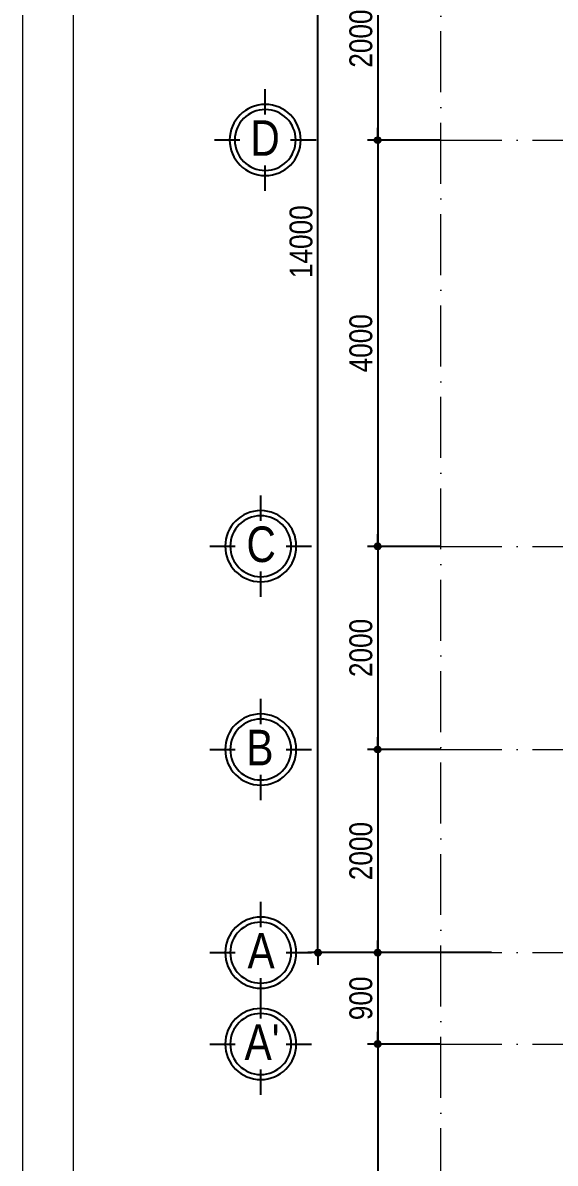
# Model space of a CAD drawing. Extents: x -1107188 to -523840, y 39692 to 514392.
# Drawn here: x -1107188 to -1101950, y 466702 to 477931 of the extents above; entities that cross this region are included whole.
import ezdxf
from ezdxf.enums import TextEntityAlignment as Align

# ---------------------------------------------------------------- set-up
doc = ezdxf.new("R2010")
doc.units = 0
doc.linetypes.add('ACAD_ISO10W100', pattern=[18, 12, -3, 0, -3])
doc.layers.get('0').update_dxf_attribs({"color": 255, "linetype": 'CONTINUOUS'})
doc.layers.get('DEFPOINTS').update_dxf_attribs({"linetype": 'CONTINUOUS'})
doc.layers.add('00-KICH THUOC', color=6, linetype='CONTINUOUS', lineweight=9)
doc.layers.add('TRUC', color=24, linetype='CONTINUOUS', lineweight=0)
doc.layers.add('DIM', color=1, linetype='CONTINUOUS')
doc.layers.add('TAGS', color=60, linetype='CONTINUOUS')
doc.styles.add('HEL-CONDENSE', font='')
doc.styles.add('SO BV', font='', dxfattribs={"height": 200})
doc.styles.get("Standard").update_dxf_attribs({"font": ''})
doc.styles.add('TEN BV', font='', dxfattribs={"height": 350})
doc.styles.add('VNI-HELVE-CONDENSEN', font='')
doc.styles.get('HEL-CONDENSE').set_extended_font_data('VNI-Helve-Condense')
doc.styles.get('SO BV').set_extended_font_data('VNI-Helve-Condense')
doc.styles.get('Standard').set_extended_font_data('VNI-Helve-Condense')
doc.styles.get('TEN BV').set_extended_font_data('VNI-Helve-Condense', bold=True)
doc.styles.get('VNI-HELVE-CONDENSEN').set_extended_font_data('VNI-Helve-Condense')
doc.dimstyles.new('D100', dxfattribs={"dimtxt": 225, "dimasz": 1.2, "dimexe": 100, "dimexo": 0, "dimgap": 50, "dimtad": 1, "dimdec": 0, "dimzin": 13, "dimdsep": 46, "dimtxsty": 'HEL-CONDENSE', "dimblk": 'D50', "dimcen": 0, "dimclrd": 1, "dimclre": 1, "dimclrt": 7, "dimadec": 0, "dimazin": 0, "dimtfac": 1, "dimtdec": 0, "dimtmove": 0, "dimatfit": 3, "dimldrblk": 'D50', "dimfxl": 1, "dimtolj": 1, "dimtzin": 13, "dimarcsym": 0})
doc.dimstyles.get("Standard").update_dxf_attribs({"dimtxt": 0.18, "dimasz": 0.18, "dimexe": 0.18, "dimexo": 0.0625, "dimgap": 0.09, "dimtad": 0, "dimtih": 1, "dimtoh": 1, "dimdec": 4, "dimzin": 0, "dimdsep": 46, "dimtxsty": 'Standard', "dimcen": 0.09, "dimadec": 0, "dimazin": 0, "dimtfac": 1, "dimtdec": 4, "dimtofl": 0, "dimtmove": 0, "dimatfit": 3, "dimfxl": 1, "dimtolj": 1, "dimtzin": 0, "dimarcsym": 0})

# ---------------------------------------------------------------- blocks, each defined once
blk = doc.blocks.new('D50')
at = {"layer": 'DIM'}
blk.add_hatch(color=256, dxfattribs=at).paths.add_polyline_path([(25, 0, 1), (-25, 0, 1)])
blk.add_line((25, 0), (100, 0), dxfattribs=at)
blk.add_circle((0, 0), 25, dxfattribs=at)
blk = doc.blocks.new('*D178')
at = {"layer": 'DEFPOINTS', "color": 0, "transparency": 16777216}
for p in [(-1103074, 478776), (-1103696, 476776), (-1103074, 476776)]:
    blk.add_point(p, dxfattribs=at)
at = {"layer": 'DIM', "color": 1, "lineweight": -2, "transparency": 16777216}
for p, q in [((-1103074, 478776), (-1103796, 478776)), ((-1103696, 478775), (-1103696, 476777)), ((-1103074, 476776), (-1103796, 476776))]:
    blk.add_line(p, q, dxfattribs=at)
at = {"layer": 'DIM', "color": 1, "lineweight": -2, "transparency": 16777216, "xscale": 1.199999999999999, "yscale": 1.199999999999999, "zscale": 1.199999999999999}
for p, rotation in [((-1103696, 478776), 90), ((-1103696, 476776), 270)]:
    blk.add_blockref('D50', p, dxfattribs=dict(at, rotation=rotation))
at = {"layer": 'DIM', "color": 7, "transparency": 16777216, "insert": (-1103861, 477776), "char_height": 225, "attachment_point": 5, "rotation": 90, "style": 'HEL-CONDENSE'}
blk.add_mtext('\\A1;2000', dxfattribs=at)
blk = doc.blocks.new('*D179')
at = {"layer": 'DEFPOINTS', "color": 0, "transparency": 16777216}
for p in [(-1103074, 476776), (-1103696, 472776), (-1103074, 472776)]:
    blk.add_point(p, dxfattribs=at)
at = {"layer": 'DIM', "color": 1, "lineweight": -2, "transparency": 16777216}
for p, q in [((-1103074, 476776), (-1103796, 476776)), ((-1103696, 476775), (-1103696, 472777)), ((-1103074, 472776), (-1103796, 472776))]:
    blk.add_line(p, q, dxfattribs=at)
at = {"layer": 'DIM', "color": 1, "lineweight": -2, "transparency": 16777216, "xscale": 1.199999999999999, "yscale": 1.199999999999999, "zscale": 1.199999999999999}
for p, rotation in [((-1103696, 476776), 90), ((-1103696, 472776), 270)]:
    blk.add_blockref('D50', p, dxfattribs=dict(at, rotation=rotation))
at = {"layer": 'DIM', "color": 7, "transparency": 16777216, "insert": (-1103861, 474776), "char_height": 225, "attachment_point": 5, "rotation": 90, "style": 'HEL-CONDENSE'}
blk.add_mtext('\\A1;4000', dxfattribs=at)
blk = doc.blocks.new('*D180')
at = {"layer": 'DEFPOINTS', "color": 0, "transparency": 16777216}
for p in [(-1103074, 472776), (-1103696, 470776), (-1103074, 470776)]:
    blk.add_point(p, dxfattribs=at)
at = {"layer": 'DIM', "color": 1, "lineweight": -2, "transparency": 16777216}
for p, q in [((-1103074, 472776), (-1103796, 472776)), ((-1103696, 472775), (-1103696, 470777)), ((-1103074, 470776), (-1103796, 470776))]:
    blk.add_line(p, q, dxfattribs=at)
at = {"layer": 'DIM', "color": 1, "lineweight": -2, "transparency": 16777216, "xscale": 1.199999999999999, "yscale": 1.199999999999999, "zscale": 1.199999999999999}
for p, rotation in [((-1103696, 472776), 90), ((-1103696, 470776), 270)]:
    blk.add_blockref('D50', p, dxfattribs=dict(at, rotation=rotation))
at = {"layer": 'DIM', "color": 7, "transparency": 16777216, "insert": (-1103861, 471776), "char_height": 225, "attachment_point": 5, "rotation": 90, "style": 'HEL-CONDENSE'}
blk.add_mtext('\\A1;2000', dxfattribs=at)
blk = doc.blocks.new('A$C206177D3')
at = {"layer": 'TAGS', "ltscale": 1000}
for p, q in [((-37, 240), (-37, 490)), ((-287, -10), (-537, -10)), ((463, -10), (213, -10)), ((-37, -510), (-37, -260))]:
    blk.add_line(p, q, dxfattribs=at)
blk.add_circle((-37, -10), 350, dxfattribs=at)
at = {"layer": 'TAGS', "color": 254, "ltscale": 1000}
blk.add_circle((-37, -10), 300, dxfattribs=at)
at = {"layer": 'TAGS', "ltscale": 1000, "style": 'VNI-HELVE-CONDENSEN'}
blk.add_attdef('A', text='', height=350, dxfattribs=at).set_placement((-38, -166), align=Align.CENTER)
blk = doc.blocks.new('*D181')
at = {"layer": 'DEFPOINTS', "color": 0, "transparency": 16777216}
for p in [(-1103074, 470776), (-1103696, 468776), (-1103074, 468776)]:
    blk.add_point(p, dxfattribs=at)
at = {"layer": 'DIM', "color": 1, "lineweight": -2, "transparency": 16777216}
for p, q in [((-1103074, 470776), (-1103796, 470776)), ((-1103696, 470775), (-1103696, 468777)), ((-1103074, 468776), (-1103796, 468776))]:
    blk.add_line(p, q, dxfattribs=at)
at = {"layer": 'DIM', "color": 1, "lineweight": -2, "transparency": 16777216, "xscale": 1.199999999999999, "yscale": 1.199999999999999, "zscale": 1.199999999999999}
for p, rotation in [((-1103696, 470776), 90), ((-1103696, 468776), 270)]:
    blk.add_blockref('D50', p, dxfattribs=dict(at, rotation=rotation))
at = {"layer": 'DIM', "color": 7, "transparency": 16777216, "insert": (-1103861, 469776), "char_height": 225, "attachment_point": 5, "rotation": 90, "style": 'HEL-CONDENSE'}
blk.add_mtext('\\A1;2000', dxfattribs=at)
blk = doc.blocks.new('*D182')
at = {"layer": 'DEFPOINTS', "color": 0, "transparency": 16777216}
for p in [(-1103074, 468776), (-1103696, 467876), (-1103074, 467876)]:
    blk.add_point(p, dxfattribs=at)
at = {"layer": 'DIM', "color": 1, "lineweight": -2, "transparency": 16777216}
for p, q in [((-1103074, 468776), (-1103796, 468776)), ((-1103696, 468775), (-1103696, 467877)), ((-1103074, 467876), (-1103796, 467876))]:
    blk.add_line(p, q, dxfattribs=at)
at = {"layer": 'DIM', "color": 1, "lineweight": -2, "transparency": 16777216, "xscale": 1.199999999999999, "yscale": 1.199999999999999, "zscale": 1.199999999999999}
for p, rotation in [((-1103696, 468776), 90), ((-1103696, 467876), 270)]:
    blk.add_blockref('D50', p, dxfattribs=dict(at, rotation=rotation))
at = {"layer": 'DIM', "color": 7, "transparency": 16777216, "insert": (-1103861, 468326), "char_height": 225, "attachment_point": 5, "rotation": 90, "style": 'HEL-CONDENSE'}
blk.add_mtext('\\A1;900', dxfattribs=at)
blk = doc.blocks.new('*D183')
at = {"layer": 'DEFPOINTS', "color": 0, "transparency": 16777216}
for p in [(-1103074, 467876), (-1103696, 464276), (-1103074, 464276)]:
    blk.add_point(p, dxfattribs=at)
at = {"layer": 'DIM', "color": 1, "lineweight": -2, "transparency": 16777216}
for p, q in [((-1103074, 467876), (-1103796, 467876)), ((-1103696, 467875), (-1103696, 464277)), ((-1103074, 464276), (-1103796, 464276))]:
    blk.add_line(p, q, dxfattribs=at)
at = {"layer": 'DIM', "color": 1, "lineweight": -2, "transparency": 16777216, "xscale": 1.199999999999999, "yscale": 1.199999999999999, "zscale": 1.199999999999999}
for p, rotation in [((-1103696, 467876), 90), ((-1103696, 464276), 270)]:
    blk.add_blockref('D50', p, dxfattribs=dict(at, rotation=rotation))
at = {"layer": 'DIM', "color": 7, "transparency": 16777216, "insert": (-1103861, 466076), "char_height": 225, "attachment_point": 5, "rotation": 90, "style": 'HEL-CONDENSE'}
blk.add_mtext('\\A1;3600', dxfattribs=at)
blk = doc.blocks.new('*D368')
at = {"layer": 'DEFPOINTS', "color": 0, "transparency": 16777216}
for p in [(-1104285, 482776), (-1102277, 482776), (-1102577, 468776)]:
    blk.add_point(p, dxfattribs=at)
at = {"layer": 'DIM', "color": 1, "lineweight": -2, "transparency": 16777216}
for p, q in [((-1102277, 482776), (-1104385, 482776)), ((-1104285, 468777), (-1104285, 482775)), ((-1102577, 468776), (-1104385, 468776))]:
    blk.add_line(p, q, dxfattribs=at)
at = {"layer": 'DIM', "color": 1, "lineweight": -2, "transparency": 16777216, "xscale": 1.199999999999999, "yscale": 1.199999999999999, "zscale": 1.199999999999999}
for p, rotation in [((-1104285, 482776), 90), ((-1104285, 468776), 270)]:
    blk.add_blockref('D50', p, dxfattribs=dict(at, rotation=rotation))
at = {"layer": 'DIM', "color": 7, "transparency": 16777216, "insert": (-1104450, 475776), "char_height": 225, "attachment_point": 5, "rotation": 90, "style": 'HEL-CONDENSE'}
blk.add_mtext('\\A1;14000', dxfattribs=at)
blk = doc.blocks.new('KHUNGTEN')
at = {"color": 3, "linetype": 'Continuous'}
for points in [[(-593653, 217892), (-593653, 277292), (-509653, 277292), (-509653, 217892), (-593653, 217892)], [(-593153, 218392), (-593153, 276792), (-510153, 276792), (-510153, 218392)]]:
    blk.add_lwpolyline(points, close=True, dxfattribs=at)
at = {"style": 'TEN BV'}
for tag, p in [('TEB_BV', (-518299, 222628)), ('LOAI_BV', (-511918, 220684)), ('TL', (-512164, 219751))]:
    blk.add_attdef(tag, p, '', height=350, dxfattribs=at)
at = {"style": 'SO BV'}
for tag, p in [('SOBV', (-510673, 221020)), ('TONGSOBV', (-510673, 220591))]:
    blk.add_attdef(tag, text='', height=200, dxfattribs=at).set_placement(p, align=Align.CENTER)

msp = doc.modelspace()

# ---------------------------------------------------------------- linework, layer by layer
at = {"layer": 'TRUC', "linetype": 'ACAD_ISO10W100', "ltscale": 50}
msp.add_lwpolyline([(-1103073.876, 484823.057), (-1065303.564, 484823.057), (-1065303.564, 463746.028), (-1103073.876, 463746.028)], close=True, dxfattribs=at)
for points in [[(-1103073.876, 476775.801), (-1065303.564, 476775.801)], [(-1103073.876, 472775.801), (-1065303.564, 472775.801)], [(-1103073.876, 470775.801), (-1065303.564, 470775.801)], [(-1103073.876, 468775.801), (-1065303.564, 468775.801)], [(-1103073.876, 467875.801), (-1065303.564, 467875.801)]]:
    msp.add_lwpolyline(points, dxfattribs=at)

# ---------------------------------------------------------------- block references
at = {"layer": '00-KICH THUOC'}
msp.add_blockref('KHUNGTEN', (-513535.14, 237100), dxfattribs=at)
at = {"layer": 'TAGS', "ltscale": 1000}
ref = msp.add_blockref('A$C206177D3', (-1104840.193, 476787.665), dxfattribs=dict(at, xscale=-1))
ref.add_attrib('A', 'D', dxfattribs={"color": 7, "ltscale": 1000, "height": 350, "style": 'VNI-HELVE-CONDENSEN'}).set_placement((-1104804.689, 476622.026), align=Align.CENTER)
ref = msp.add_blockref('A$C206177D3', (-1104884.47, 472787.7), dxfattribs=dict(at, xscale=-1))
ref.add_attrib('A', 'C', dxfattribs={"color": 7, "ltscale": 1000, "height": 350, "style": 'VNI-HELVE-CONDENSEN'}).set_placement((-1104843.366, 472622.062), align=Align.CENTER)
ref = msp.add_blockref('A$C206177D3', (-1104884.47, 470785.654), dxfattribs=dict(at, xscale=-1))
ref.add_attrib('A', 'B', dxfattribs={"color": 7, "ltscale": 1000, "height": 350, "style": 'VNI-HELVE-CONDENSEN'}).set_placement((-1104855.499, 470620.016), align=Align.CENTER)
ref = msp.add_blockref('A$C206177D3', (-1104884.47, 468785.654), dxfattribs=dict(at, xscale=-1))
ref.add_attrib('A', 'A', dxfattribs={"color": 7, "ltscale": 1000, "height": 350, "style": 'VNI-HELVE-CONDENSEN'}).set_placement((-1104843.366, 468620.016), align=Align.CENTER)
ref = msp.add_blockref('A$C206177D3', (-1104884.47, 467885.654), dxfattribs=dict(at, xscale=-1))
ref.add_attrib('A', "A'", dxfattribs={"color": 7, "ltscale": 1000, "height": 350, "style": 'VNI-HELVE-CONDENSEN'}).set_placement((-1104834.293, 467720.016), align=Align.CENTER)

# ---------------------------------------------------------------- dimensions: what is measured, and where the dimension line sits
at = {"layer": 'DIM'}
for base, p1, p2, dimstyle, override, picture, middle in [((-1104285.12, 482775.801), (-1102577.159, 468775.801), (-1102277.146, 482775.801), 'D100', {"dimtmove": 1}, '*D368', (-1104450.02, 475775.801)), ((-1103695.736, 476775.801), (-1103073.876, 478775.801), (-1103073.876, 476775.801), 'D100', {"dimtmove": 1}, '*D178', (-1103860.636, 477775.801)), ((-1103695.736, 472775.801), (-1103073.876, 476775.801), (-1103073.876, 472775.801), 'D100', {"dimtmove": 1}, '*D179', (-1103860.636, 474775.801)), ((-1103695.736, 470775.801), (-1103073.876, 472775.801), (-1103073.876, 470775.801), 'D100', {"dimtmove": 1}, '*D180', (-1103860.636, 471775.801)), ((-1103695.736, 468775.801), (-1103073.876, 470775.801), (-1103073.876, 468775.801), 'D100', {"dimtmove": 1}, '*D181', (-1103860.636, 469775.801)), ((-1103695.736, 467875.801), (-1103073.876, 468775.801), (-1103073.876, 467875.801), 'D100', {"dimtmove": 1}, '*D182', (-1103860.636, 468325.801)), ((-1103695.736, 464275.801), (-1103073.876, 467875.801), (-1103073.876, 464275.801), 'Standard', {"dimtxt": 225, "dimasz": 1.2, "dimexe": 100, "dimexo": 0, "dimgap": 50, "dimtad": 1, "dimtih": 0, "dimtoh": 0, "dimdec": 2, "dimzin": 13, "dimtxsty": 'HEL-CONDENSE', "dimblk": 'D50', "dimcen": 0, "dimclrd": 1, "dimclre": 1, "dimclrt": 7, "dimtdec": 2, "dimtofl": 1, "dimldrblk": 'D50', "dimtzin": 13}, '*D183', (-1103860.636, 466075.801))]:
    dim = msp.add_linear_dim(base=base, p1=p1, p2=p2, angle=90, dimstyle=dimstyle, override=override, dxfattribs=at)
    dim.commit()
    dim.dimension.update_dxf_attribs({"geometry": picture, "text_midpoint": middle})

doc.saveas('drawing.dxf')
